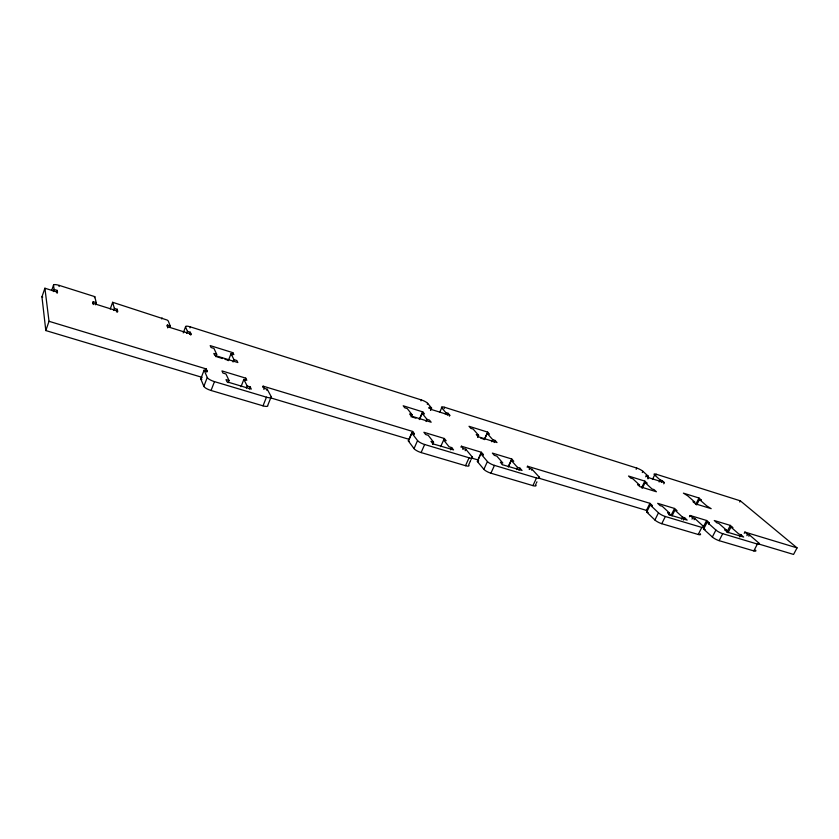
<?xml version="1.0" encoding="UTF-8"?>
<svg xmlns="http://www.w3.org/2000/svg" width="839" height="839" viewBox="0 0 839 839"><rect width="100%" height="100%" fill="white"/><g stroke="black" fill="none" stroke-linecap="round" stroke-linejoin="round"><path stroke-width="1.26" d="M202.147 377.372L45.809 330.566L41.95 296.849L44.907 288.217L57.503 292.171L57.136 293.251M51.661 290.514L53.497 285.208A6.513 1.542 19.3 0 1 59.401 285.449L94.786 296.639L96.244 302.68L95.499 304.788M53.371 291.573L54.105 289.434L53.497 285.208M56.496 292.559L57.23 290.42L54.105 289.434M59.034 286.508L59.401 285.449M45.809 330.566L49.019 321.306L44.907 288.217M94.419 297.677L94.786 296.639M92.647 303.298L93.202 301.725L96.244 302.68M93.244 304.567L93.202 301.725M110.245 308.993L112.646 302.292L167.066 320.016A4.803 1.143 20.4 0 1 168.272 321.022L170.244 325.941L169.667 327.472M113.611 310.461L114.356 308.374L112.646 302.292M116.411 311.919L117.355 309.318L114.356 308.374M117.491 312.16L117.355 309.318M161.707 318.935L162.084 317.929M166.971 326.056L167.36 325.039L170.244 325.941M167.695 327.892L167.36 325.039M183.259 332.905L185.524 326.895A6.041 1.447 20.7 0 1 190.359 326.874L421.377 399.941A5.401 1.248 23.5 0 1 427.67 403.349L431.634 408.111L430.837 409.935M186.678 333.377L187.433 331.342L185.524 326.895M189.992 327.871L190.359 326.874M189.52 334.268L190.285 332.244L187.433 331.342M190.705 335.107L191.082 334.09L190.285 332.244M262.691 387.209L263.11 386.15L264.275 388.342L267.222 389.233L271.228 396.69L267.788 405.289A6.502 1.793 21.4 0 1 263.016 405.835L211.05 390.481A6.681 1.846 20.7 0 1 203.856 386.349L200.762 378.882L204.108 370.156L207.181 371.09L206.761 372.18M205.398 371.1L206.237 368.929L49.019 321.306M203.856 386.349L207.264 377.508L204.108 370.156M215.801 356.669L216.714 354.299L213.945 348.416L211.082 347.524L210.18 345.595L232.843 352.663L233.829 354.603L231.008 353.722L228.302 360.686M211.05 390.481L214.48 381.63A6.691 1.804 20.8 0 1 207.264 377.508M231.952 354.97L232.843 352.663M233.064 361.987L233.976 359.637L231.008 353.722M228.198 382.699L229.037 380.528L225.953 373.974L222.943 373.061L221.947 370.911L245.743 378.148L246.834 380.298L243.866 379.406L241.003 386.706M244.789 380.56L245.743 378.148M246.32 388.142L247.169 385.992L243.866 379.406M249.319 389.044L250.169 386.894L247.169 385.992M263.855 389.411L264.275 388.342M266.792 390.292L267.222 389.233M263.016 405.835L266.466 397.183A6.513 1.751 21.5 0 0 271.228 396.69M411.162 416.92L412.106 414.749L407.261 408.572L404.786 407.806L403.202 405.782L422.814 411.897L424.461 413.931L422.017 413.166L419.238 419.563M420.989 400.843L421.377 399.941M470.018 461.88L468.697 464.816A5.946 1.552 24.2 0 1 465.509 465.697L421.115 452.567A6.051 1.605 23.6 0 1 414.036 448.624L408.289 440.863L411.739 432.914L414.372 433.7L413.942 434.696M409.862 437.885L409.212 439.363L270.955 397.969M410.072 437.381L412.652 431.445L263.11 386.15M419.594 419.322L422.814 411.897M427.282 404.251L427.67 403.349M428.865 408.278L429.253 407.366L431.634 408.111M430.491 410.25L430.889 409.338L429.253 407.366M414.036 448.624L417.549 440.569L411.739 432.914M426.065 421.514L426.999 419.353L422.017 413.166M421.115 452.567L424.649 444.502L469.064 457.79A5.957 1.521 24.2 0 0 472.221 456.972L465.813 449.253L463.285 448.487L461.408 446.212L460.978 447.187M439.741 412.253L441.702 407.785A5.349 1.227 23.7 0 1 444.691 407.314L636.759 468.068A4.992 1.038 25.7 0 1 642.884 471.308L648.295 476.227L647.498 477.863M444.104 408.656L444.691 407.314M445.173 413.91L445.761 412.557L441.702 407.785M432.578 444.397L433.574 442.132L428.226 435.305L425.646 434.529L423.905 432.284L444.334 438.493L446.149 440.737L443.6 439.972L449.106 446.809L451.676 447.575L453.553 449.893L432.505 443.726M447.313 415.095L448.11 413.291L445.761 412.557M449.4 416.175L449.798 415.274L448.11 413.291M440.653 446.642L444.334 438.493M450.679 449.83L451.676 447.575M462.855 449.463L463.285 448.487M465.163 450.711L465.813 449.253M477.685 437.434L478.629 435.326L473.165 429.086L470.815 428.351L469.022 426.296L487.648 432.106L489.494 434.162L487.176 433.438L484.376 439.646M465.509 465.697L469.064 457.79M470.239 461.387L470.679 460.412M471.119 459.426L471.56 458.44M471.78 457.958L472.221 456.972M487.648 432.106L484.407 439.311L480.684 438.157M478.639 460.8L477.915 459.929L481.376 452.263L461.408 446.212M536.069 483.704L535.628 484.648A5.8 1.468 25 0 1 532.933 485.624L490.909 473.196A5.883 1.521 24.5 0 1 483.883 469.326L477.36 461.502L480.841 453.794L483.327 454.549L482.897 455.504M491.822 441.786L492.766 439.699L487.176 433.438M494.161 442.51L495.104 440.423L492.766 439.699M483.883 469.326L487.417 461.523L480.841 453.794M490.909 473.196L494.465 465.393L536.499 477.968A5.81 1.437 25 0 0 539.173 477.045L532.052 469.274L529.661 468.55L527.563 466.253L527.133 467.197M508.287 466.484L511.727 458.975L492.378 453.102L494.349 455.357L496.793 456.091L502.813 462.981L500.348 462.237L502.383 464.565M508.382 466.977L511.35 460.506L513.762 461.24L511.727 458.975M516.509 469.588L517.506 467.407L511.35 460.506M518.942 470.312L519.939 468.141L517.506 467.407M529.22 469.494L529.661 468.55M531.611 470.207L532.052 469.274M532.933 485.624L536.499 477.968M536.509 482.75L536.95 481.806M538.722 477.999L539.173 477.045M636.161 469.284L636.759 468.068M642.286 472.525L642.884 471.308M645.715 476.835L646.313 475.608L648.295 476.227M641.583 487.795L644.855 481.125L628.526 476.028L630.76 478.125L632.826 478.765L639.643 485.141L637.567 484.502L639.863 486.651L656.402 491.759L654.053 489.598L652.008 488.969L645.097 482.582L642.359 488.172M647.949 478.87L648.547 477.643L646.313 475.608M652.459 479.457L654.64 475.021A4.961 1.017 25.8 0 1 656.308 474.255L740.355 500.841L797.05 547.877L793.568 554.432L759.054 544.102M655.71 475.461L656.308 474.255M659.118 481.985L660.125 479.95L654.64 475.021M647.498 511.402L646.439 510.385L649.931 503.316L527.563 466.253M661.279 482.184L662.086 480.558L660.125 479.95M700.229 533.73A5.506 1.258 26.7 0 1 698.226 534.485L661.772 523.704A5.558 1.3 26.4 0 1 654.902 520.002L646.701 512.073L650.215 504.973L652.375 505.634L651.934 506.515M663.754 483.82L664.362 482.603L662.086 480.558M654.902 520.002L658.468 512.818L650.215 504.973M661.772 523.704L665.348 516.52L701.803 527.427A5.506 1.227 26.6 0 0 703.386 526.294L694.734 518.439L692.657 517.81L690.109 515.482L689.459 516.782M671.064 515.387L674.535 508.455L657.671 503.327L660.115 505.623L662.244 506.263L669.711 513.248L667.571 512.598L670.088 514.957M672.018 515.912L674.923 510.112L677.021 510.741L674.535 508.455M681.478 519.1L682.485 517.097L674.923 510.112M683.418 520.075L684.603 517.726L682.485 517.097M695.699 504.491L698.971 497.999L683.397 493.143L687.739 495.859L694.965 502.257L692.983 501.649L695.426 503.809L711.178 508.675L706.753 505.907L699.443 499.499L696.706 504.931M691.997 519.11L692.657 517.81M694.084 519.74L694.734 518.439M698.226 534.485L701.803 527.427M702.935 527.175L703.386 526.294M703.554 526.493L706.616 520.484L690.109 515.482M755.499 550.101A5.422 1.185 27.1 0 1 753.81 550.908L719.138 540.662A5.464 1.227 26.9 0 1 712.332 537.012L703.638 529.084L707.151 522.183L709.207 522.802L708.546 524.102M712.332 537.012L715.898 530.049L707.151 522.183M719.138 540.662L722.715 533.677L757.386 544.06A5.422 1.154 27.1 0 0 758.624 542.854L749.531 534.988L747.549 534.391L744.864 532.073L744.214 533.331M739.767 501.995L740.355 500.841M726.847 532.146L730.308 525.403L714.272 520.526L716.863 522.823L718.876 523.442L726.773 530.426L724.739 529.818L727.403 532.178L743.648 537.065L740.942 534.695L738.928 534.086L730.937 527.102L728.042 532.744M739.757 536.97L740.942 534.695M746.888 535.66L747.549 534.391M748.87 536.257L749.531 534.988M753.81 550.908L757.386 544.06M757.953 544.133L758.624 542.854M200.762 378.882L201.916 379.228M408.289 440.863L409.442 441.209M477.36 461.502L478.45 461.828M646.701 512.073L648.19 512.524M703.638 529.084L705.18 529.545M502.236 464.67L522.036 470.469L519.939 468.141M668.662 514.664L687.162 520.096L684.603 517.726M471.675 458.063L477.915 459.929M539.078 478.24L646.439 510.385M214.48 381.63L266.466 397.183M229.037 380.528L225.995 379.606L227.023 381.829L251.301 389.128L250.169 386.894M433.574 442.132L430.973 441.345L432.777 443.653M730.937 527.102L732.94 527.7L730.308 525.403M744.864 532.073L797.05 547.877M216.714 354.299L213.819 353.408L214.742 355.4L237.846 362.532L236.829 360.529L233.976 359.637M412.106 414.749L409.6 413.973L411.236 416.06L431.162 422.216L429.474 420.119L426.999 419.353M478.629 435.326L476.258 434.592L478.104 436.71L497.013 442.552L495.104 440.423M216.598 356.701L222.555 358.536M224.936 359.27L228.523 360.371M412.243 417.046L415.913 418.179M645.097 482.582L647.131 483.222L644.855 481.125M699.443 499.499L701.383 500.096L698.971 497.999M41.95 296.849L42.737 297.09M93.622 303.508L117.869 311.122M168.073 326.874L191.082 334.09M430.889 409.338L449.798 415.274M648.547 477.643L664.362 482.603M706.616 520.484L709.207 522.802M703.439 527.647L704.403 528.528M649.931 503.316L652.375 505.634M481.376 452.263L483.327 454.549M412.652 431.445L414.372 433.7M206.237 368.929L207.181 371.09M57.23 290.42L57.503 292.171M424.649 444.502A6.062 1.573 23.6 0 1 417.549 440.569M665.348 516.52A5.569 1.269 26.3 0 1 658.468 512.818M722.715 533.677A5.474 1.196 26.8 0 1 715.898 530.049M494.465 465.393A5.894 1.489 24.5 0 1 487.417 461.523"/></g></svg>
